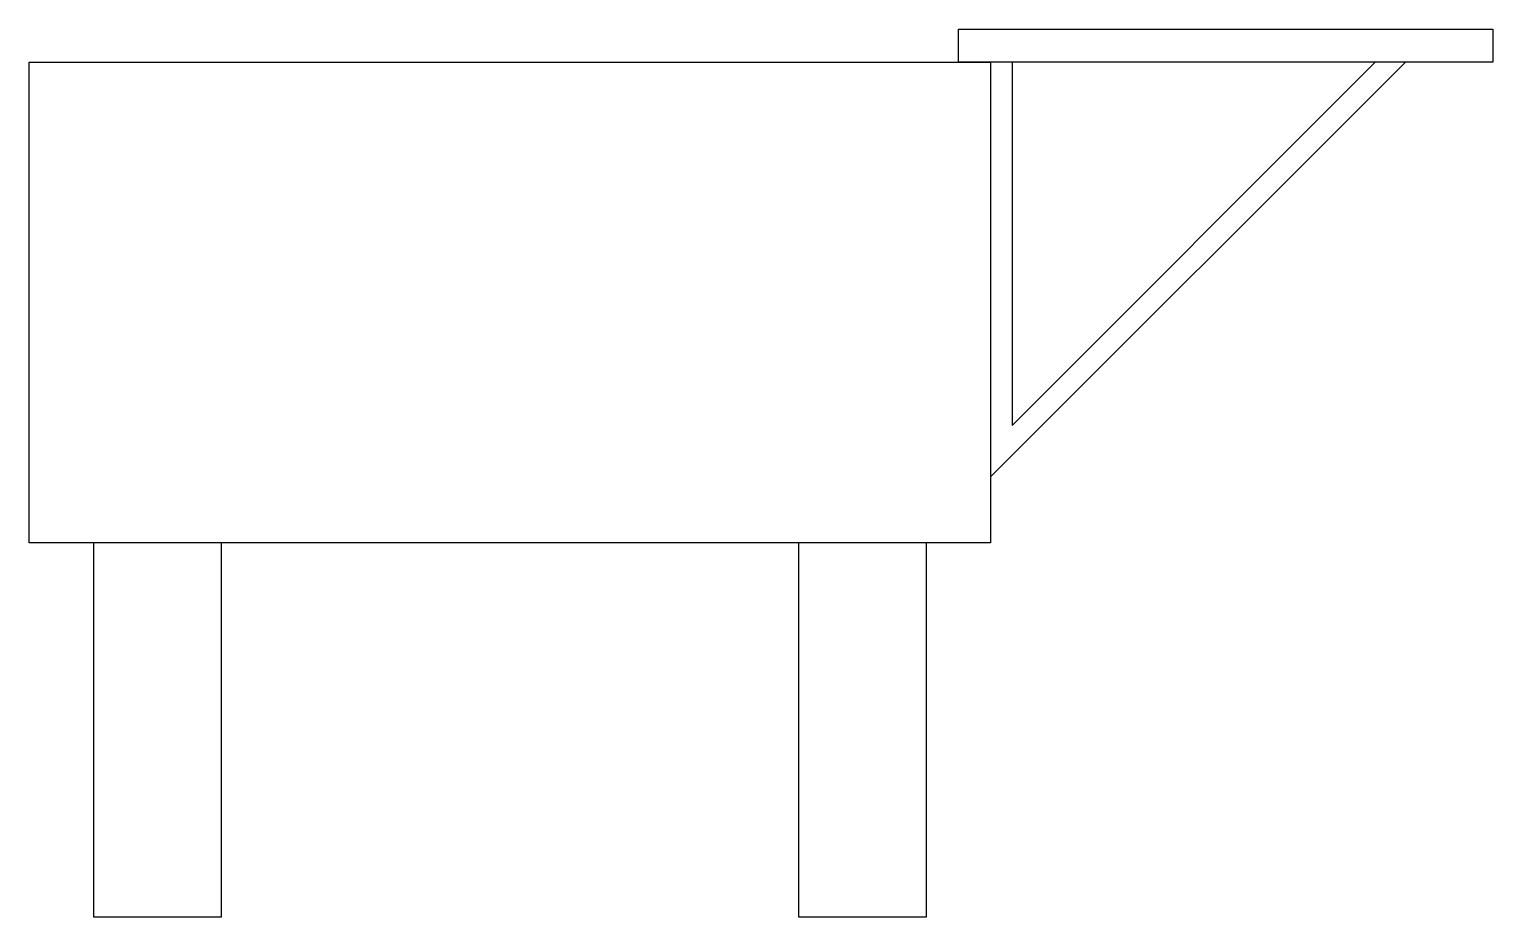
# Model space of a CAD drawing. Extents: x 3 to 1373, y 4 to 834.
import ezdxf

# ---------------------------------------------------------------- set-up
doc = ezdxf.new("R2010")
doc.units = 0
doc.header["$LTSCALE"] = 50
doc.layers.get('0').update_dxf_attribs({"linetype": 'CONTINUOUS'})

msp = doc.modelspace()

# ---------------------------------------------------------------- linework, layer by layer
at = {"color": 0}
for points in [[(872.8, 803.5), (872.8, 834.3), (1372.8, 834.3), (1372.8, 803.5)], [(2.8, 803.5), (902.8, 803.5), (902.8, 353.5), (2.8, 353.5)]]:
    msp.add_lwpolyline(points, close=True, dxfattribs=at)
for points in [[(902.8, 803.5), (902.8, 415.3), (1291.1, 803.5)], [(922.8, 803.5), (922.8, 463.5), (1262.8, 803.5)], [(62.8, 353.5), (62.8, 3.5), (182.8, 3.5), (182.8, 353.5)], [(722.8, 353.5), (722.8, 3.5), (842.8, 3.5), (842.8, 353.5)]]:
    msp.add_lwpolyline(points, dxfattribs=at)

doc.saveas('drawing.dxf')
